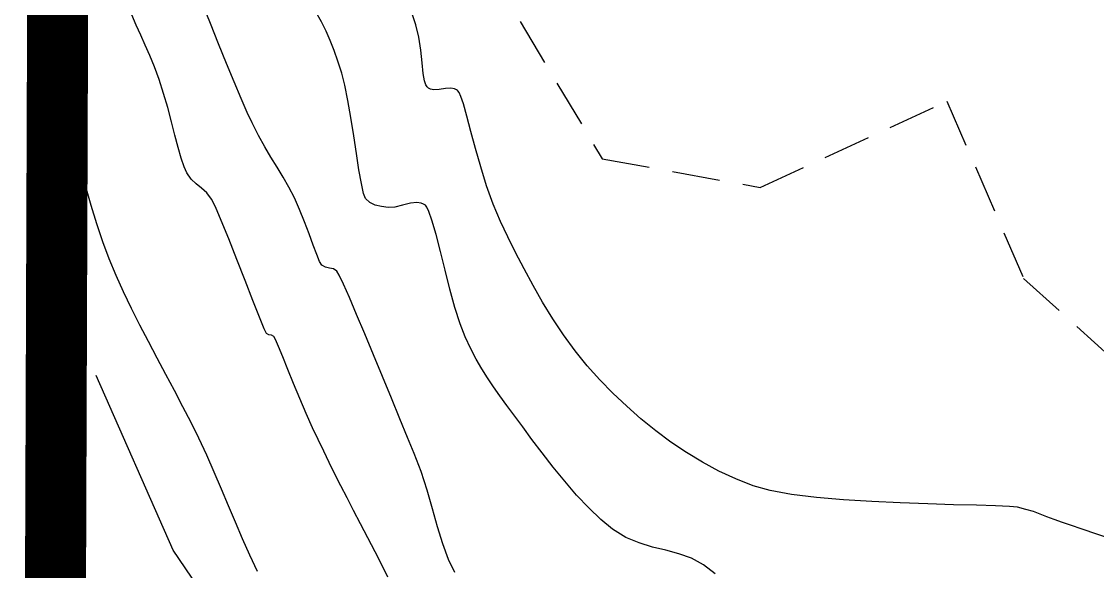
# Model space of a CAD drawing. Header units: feet. Extents: x 26064 to 27719, y 16802 to 28989.
# Drawn here: x 26246.7 to 26317.2, y 17585.1 to 17621.1 of the extents above; entities that cross this region are included whole.
import ezdxf

# ---------------------------------------------------------------- set-up
doc = ezdxf.new("R2010")
doc.units = ezdxf.units.FT
doc.header["$LTSCALE"] = 50
doc.header["$MEASUREMENT"] = 0
for name, pattern in [('DASHED', [0.75, 0.5, -0.25]), ('HIDDEN', [0.375, 0.25, -0.125]), ('HIDN25', [0.0938, 0.0625, -0.0313])]:
    doc.linetypes.add(name, pattern=pattern)
for name, color, linetype in [('CONT-MJR', 160, 'HIDDEN'), ('CONT-MNR', 55, 'HIDN25'), ('DEMO-UTILITY', 1, 'Continuous')]:
    doc.layers.add(name, color=color, linetype=linetype)

msp = doc.modelspace()

# ---------------------------------------------------------------- linework, layer by layer
at = {"layer": 'CONT-MJR', "color": 7}
for p, q in [((26272.54361, 17620.86588, 635), (26272.31728, 17621.50244, 635)), ((26272.7414, 17620.04154, 635), (26272.54361, 17620.86588, 635)), ((26272.863, 17619.19192, 635), (26272.7414, 17620.04154, 635)), ((26272.94506, 17618.37794, 635), (26272.863, 17619.19192, 635)), ((26273.0242, 17617.66054, 635), (26272.94506, 17618.37794, 635)), ((26273.11004, 17617.19711, 635), (26273.0242, 17617.66054, 635)), ((26273.19986, 17616.93445, 635), (26273.11004, 17617.19711, 635)), ((26273.27625, 17616.8071, 635), (26273.19986, 17616.93445, 635)), ((26273.32028, 17616.75921, 635), (26273.27625, 17616.8071, 635)), ((26273.37802, 17616.7133, 635), (26273.32028, 17616.75921, 635)), ((26273.50674, 17616.64874, 635), (26273.37802, 17616.7133, 635)), ((26273.72732, 17616.60791, 635), (26273.50674, 17616.64874, 635)), ((26274.05706, 17616.6241, 635), (26273.72732, 17616.60791, 635)), ((26274.49281, 17616.68512, 635), (26274.05706, 17616.6241, 635)), ((26274.83111, 17616.70352, 635), (26274.49281, 17616.68512, 635)), ((26275.06311, 17616.66564, 635), (26274.83111, 17616.70352, 635)), ((26275.20183, 17616.60365, 635), (26275.06311, 17616.66564, 635)), ((26275.26528, 17616.55921, 635), (26275.20183, 17616.60365, 635)), ((26275.29976, 17616.52519, 635), (26275.26528, 17616.55921, 635)), ((26275.37133, 17616.41862, 635), (26275.29976, 17616.52519, 635)), ((26275.48568, 17616.1686, 635), (26275.37133, 17616.41862, 635)), ((26275.65245, 17615.68408, 635), (26275.48568, 17616.1686, 635)), ((26275.88655, 17614.87227, 635), (26275.65245, 17615.68408, 635)), ((26276.15256, 17613.87906, 635), (26275.88655, 17614.87227, 635)), ((26276.45417, 17612.75551, 635), (26276.15256, 17613.87906, 635)), ((26276.79507, 17611.55268, 635), (26276.45417, 17612.75551, 635)), ((26277.17893, 17610.32165, 635), (26276.79507, 17611.55268, 635)), ((26277.60944, 17609.11347, 635), (26277.17893, 17610.32165, 635)), ((26278.09028, 17607.97921, 635), (26277.60944, 17609.11347, 635)), ((26278.5654, 17606.98148, 635), (26278.09028, 17607.97921, 635)), ((26279.07806, 17605.94121, 635), (26278.5654, 17606.98148, 635)), ((26279.62876, 17604.87108, 635), (26279.07806, 17605.94121, 635)), ((26280.218, 17603.78378, 635), (26279.62876, 17604.87108, 635)), ((26280.84626, 17602.69198, 635), (26280.218, 17603.78378, 635)), ((26256.64535, 17586.45894, 640), (26249.28495, 17603.14711, 640)), ((26281.51405, 17601.60836, 635), (26280.84626, 17602.69198, 635)), ((26282.22185, 17600.54559, 635), (26281.51405, 17601.60836, 635)), ((26282.97016, 17599.51636, 635), (26282.22185, 17600.54559, 635)), ((26283.75947, 17598.53334, 635), (26282.97016, 17599.51636, 635)), ((26284.59028, 17597.60921, 635), (26283.75947, 17598.53334, 635)), ((26285.45856, 17596.73039, 635), (26284.59028, 17597.60921, 635)), ((26286.35941, 17595.87839, 635), (26285.45856, 17596.73039, 635)), ((26287.29201, 17595.05855, 635), (26286.35941, 17595.87839, 635)), ((26288.25553, 17594.27623, 635), (26287.29201, 17595.05855, 635)), ((26289.24917, 17593.53676, 635), (26288.25553, 17594.27623, 635)), ((26290.27209, 17592.84548, 635), (26289.24917, 17593.53676, 635)), ((26291.32348, 17592.20775, 635), (26290.27209, 17592.84548, 635)), ((26292.40253, 17591.6289, 635), (26291.32348, 17592.20775, 635)), ((26293.5084, 17591.11427, 635), (26292.40253, 17591.6289, 635)), ((26294.64028, 17590.66921, 635), (26293.5084, 17591.11427, 635)), ((26295.7594, 17590.36018, 635), (26294.64028, 17590.66921, 635)), ((26297.1638, 17590.10923, 635), (26295.7594, 17590.36018, 635)), ((26298.78557, 17589.90939, 635), (26297.1638, 17590.10923, 635)), ((26300.55683, 17589.75369, 635), (26298.78557, 17589.90939, 635)), ((26302.40967, 17589.63513, 635), (26300.55683, 17589.75369, 635)), ((26304.27619, 17589.54675, 635), (26302.40967, 17589.63513, 635)), ((26306.08849, 17589.48156, 635), (26304.27619, 17589.54675, 635)), ((26307.77868, 17589.43258, 635), (26306.08849, 17589.48156, 635)), ((26309.27885, 17589.39284, 635), (26307.77868, 17589.43258, 635)), ((26310.52111, 17589.35535, 635), (26309.27885, 17589.39284, 635)), ((26311.43755, 17589.31314, 635), (26310.52111, 17589.35535, 635)), ((26311.96028, 17589.25921, 635), (26311.43755, 17589.31314, 635)), ((26312.51859, 17589.12718, 635), (26311.96028, 17589.25921, 635)), ((26313.00401, 17588.9803, 635), (26312.51859, 17589.12718, 635)), ((26313.45172, 17588.81982, 635), (26313.00401, 17588.9803, 635)), ((26313.89689, 17588.64699, 635), (26313.45172, 17588.81982, 635)), ((26314.37468, 17588.46304, 635), (26313.89689, 17588.64699, 635)), ((26314.92028, 17588.26921, 635), (26314.37468, 17588.46304, 635)), ((26315.42805, 17588.09868, 635), (26314.92028, 17588.26921, 635)), ((26316.20026, 17587.8391, 635), (26315.42805, 17588.09868, 635)), ((26317.17441, 17587.51149, 635), (26316.20026, 17587.8391, 635)), ((26318.28804, 17587.13688, 635), (26317.17441, 17587.51149, 635)), ((26263.15642, 17576.84205, 640), (26256.64535, 17586.45894, 640))]:
    msp.add_line(p, q, dxfattribs=at)
at = {"layer": 'CONT-MNR', "color": 7}
for p, q in [((26271.83316, 17647.72094, 634), (26279.36572, 17621.0667, 634)), ((26254.22219, 17620.8333, 638), (26253.9378, 17621.51779, 638)), ((26266.93302, 17619.82616, 636), (26266.66096, 17620.44432, 636)), ((26279.36572, 17621.0667, 634), (26284.74805, 17612.09028, 634)), ((26267.18393, 17619.18003, 636), (26266.93302, 17619.82616, 636)), ((26255.10566, 17618.84867, 638), (26254.80659, 17619.52948, 638)), ((26255.40871, 17618.10762, 638), (26255.10566, 17618.84867, 638)), ((26267.68293, 17617.68824, 636), (26267.42884, 17618.47702, 636)), ((26249.10469, 17616.92606, 639), (26248.82813, 17617.74236, 639)), ((26255.71526, 17617.27558, 638), (26255.40871, 17618.10762, 638)), ((26249.38519, 17615.99362, 639), (26249.10469, 17616.92606, 639)), ((26261.09566, 17616.02516, 637), (26260.63358, 17617.11486, 637)), ((26268.08599, 17615.90957, 636), (26267.88652, 17616.90372, 636)), ((26249.67183, 17614.96417, 639), (26249.38519, 17615.99362, 639)), ((26268.27979, 17614.78192, 636), (26268.08599, 17615.90957, 636)), ((26295.10499, 17610.20878, 634), (26307.34498, 17615.85328, 634)), ((26307.34498, 17615.85328, 634), (26312.36656, 17604.25084, 634)), ((26256.52797, 17614.51414, 638), (26256.28016, 17615.43524, 638)), ((26256.75618, 17613.63479, 638), (26256.52797, 17614.51414, 638)), ((26262.2239, 17613.60943, 637), (26261.80811, 17614.42927, 637)), ((26268.46637, 17613.59687, 636), (26268.27979, 17614.78192, 636)), ((26256.96741, 17612.82898, 638), (26256.75618, 17613.63479, 638)), ((26284.74805, 17612.09028, 634), (26295.10499, 17610.20878, 634)), ((26268.96714, 17610.45857, 636), (26268.8116, 17611.35908, 636)), ((26258.15062, 17610.44389, 638), (26257.82227, 17610.75968, 638)), ((26264.21552, 17610.22704, 637), (26263.83754, 17610.88873, 637)), ((26251.27355, 17609.03148, 639), (26250.92344, 17610.25896, 639)), ((26258.49297, 17610.16105, 638), (26258.15062, 17610.44389, 638)), ((26264.57811, 17609.52427, 637), (26264.21552, 17610.22704, 637)), ((26259.15026, 17609.44558, 638), (26258.83196, 17609.849, 638)), ((26264.9231, 17608.7575, 637), (26264.57811, 17609.52427, 637)), ((26269.53305, 17609.21591, 636), (26269.23626, 17609.47491, 636)), ((26269.88406, 17609.05824, 636), (26269.53305, 17609.21591, 636)), ((26273.04932, 17609.12053, 636), (26272.88144, 17609.18244, 636)), ((26259.79077, 17608.03461, 638), (26259.40154, 17608.94197, 638)), ((26271.15298, 17608.919, 636), (26270.72626, 17608.89491, 636)), ((26271.65871, 17609.04061, 636), (26271.15298, 17608.919, 636)), ((26273.12626, 17609.07491, 636), (26273.04932, 17609.12053, 636)), ((26273.16819, 17609.03845, 636), (26273.12626, 17609.07491, 636)), ((26273.39455, 17608.62891, 636), (26273.25546, 17608.91823, 636)), ((26265.54423, 17607.16178, 637), (26265.24676, 17607.95333, 637)), ((26274.153, 17606.01725, 636), (26273.86388, 17607.13267, 636)), ((26260.81004, 17605.49744, 638), (26260.2747, 17606.84571, 638)), ((26266.23077, 17605.36328, 637), (26266.0411, 17605.81672, 637)), ((26252.89734, 17604.44852, 639), (26252.44813, 17605.53236, 639)), ((26266.87045, 17604.92885, 637), (26266.60807, 17604.98484, 637)), ((26312.36656, 17604.25084, 634), (26322.09595, 17595.47064, 634)), ((26262.29189, 17601.71834, 638), (26261.86191, 17602.81157, 638)), ((26268.65307, 17601.89195, 637), (26268.18218, 17602.99404, 637)), ((26275.43584, 17601.28357, 636), (26275.10292, 17602.35268, 636)), ((26262.60021, 17600.95451, 638), (26262.29189, 17601.71834, 638)), ((26262.74359, 17600.64225, 638), (26262.60021, 17600.95451, 638)), ((26263.24026, 17600.44891, 638), (26263.07991, 17600.52928, 638)), ((26276.49992, 17598.95509, 636), (26276.14048, 17599.64438, 636)), ((26270.35007, 17597.82615, 637), (26269.75946, 17599.25051, 637)), ((26264.53175, 17597.36051, 638), (26264.1522, 17598.29117, 638)), ((26277.23017, 17597.73558, 636), (26276.85975, 17598.32713, 636)), ((26257.81296, 17594.80926, 639), (26257.27951, 17595.84954, 639)), ((26265.35946, 17595.39765, 638), (26264.93956, 17596.37848, 638)), ((26265.77526, 17594.47058, 638), (26265.35946, 17595.39765, 638)), ((26272.00216, 17593.82842, 637), (26271.49387, 17595.05761, 637)), ((26266.13692, 17593.69721, 638), (26265.77526, 17594.47058, 638)), ((26258.83762, 17592.6654, 639), (26258.31813, 17593.78236, 639)), ((26280.81774, 17592.81851, 636), (26280.15052, 17593.70413, 636)), ((26281.53598, 17591.89515, 636), (26280.81774, 17592.81851, 636)), ((26282.2922, 17590.96582, 636), (26281.53598, 17591.89515, 636)), ((26268.0348, 17589.87191, 638), (26267.62893, 17590.66425, 638)), ((26273.62883, 17589.16199, 637), (26273.27386, 17590.38169, 637)), ((26260.71268, 17588.27962, 639), (26260.25573, 17589.36509, 639)), ((26273.96813, 17587.97636, 637), (26273.62883, 17589.16199, 637)), ((26269.40026, 17587.25558, 638), (26268.91616, 17588.17742, 638)), ((26274.31141, 17586.86079, 637), (26273.96813, 17587.97636, 637)), ((26261.6588, 17586.12669, 639), (26261.17727, 17587.20038, 639)), ((26287.18033, 17586.92252, 636), (26286.30468, 17587.29177, 636)), ((26290.59935, 17585.92236, 636), (26289.77272, 17586.21708, 636)), ((26291.39424, 17585.501, 636), (26290.59935, 17585.92236, 636)), ((26292.1496, 17584.89491, 636), (26291.39424, 17585.501, 636))]:
    msp.add_line(p, q, dxfattribs=at)
at = {"layer": 'CONT-MNR', "color": 7, "extrusion": (0.93036, 0.366648, 0)}
msp.add_line((26259.07437, 17620.93778, 637), (26258.56656, 17622.22635, 637), dxfattribs=at)
at = {"layer": 'CONT-MNR', "color": 7, "extrusion": (0.87453, 0.484972, 0)}
msp.add_line((26266.35259, 17621.0634, 636), (26265.99275, 17621.7123, 636), dxfattribs=at)
at = {"layer": 'CONT-MNR', "color": 7, "extrusion": (0.913947, 0.405835, 0)}
msp.add_line((26254.51194, 17620.18078, 638), (26254.22219, 17620.8333, 638), dxfattribs=at)
at = {"layer": 'CONT-MNR', "color": 7, "extrusion": (0.928114, 0.372296, 0)}
msp.add_line((26259.60207, 17619.62227, 637), (26259.07437, 17620.93778, 637), dxfattribs=at)
at = {"layer": 'CONT-MNR', "color": 7, "extrusion": (0.895103, 0.44586, 0)}
msp.add_line((26266.66096, 17620.44432, 636), (26266.35259, 17621.0634, 636), dxfattribs=at)
at = {"layer": 'CONT-MNR', "color": 7, "extrusion": (0.911103, 0.412179, 0)}
msp.add_line((26254.80659, 17619.52948, 638), (26254.51194, 17620.18078, 638), dxfattribs=at)
at = {"layer": 'CONT-MNR', "color": 7, "extrusion": (0.925944, 0.37766, 0)}
msp.add_line((26260.12876, 17618.33093, 637), (26259.60207, 17619.62227, 637), dxfattribs=at)
at = {"layer": 'CONT-MNR', "color": 7, "extrusion": (0.944334, 0.328989, 0)}
msp.add_line((26267.42884, 17618.47702, 636), (26267.18393, 17619.18003, 636), dxfattribs=at)
at = {"layer": 'CONT-MNR', "color": 7, "extrusion": (0.931401, 0.363995, 0)}
msp.add_line((26248.82813, 17617.74236, 639), (26248.45008, 17618.70973, 639), dxfattribs=at)
at = {"layer": 'CONT-MNR', "color": 7, "extrusion": (0.923581, 0.383403, 0)}
msp.add_line((26260.63358, 17617.11486, 637), (26260.12876, 17618.33093, 637), dxfattribs=at)
at = {"layer": 'CONT-MNR', "color": 7, "extrusion": (0.96794, 0.251183, 0)}
msp.add_line((26267.88652, 17616.90372, 636), (26267.68293, 17617.68824, 636), dxfattribs=at)
at = {"layer": 'CONT-MNR', "color": 7, "extrusion": (0.951233, 0.308472, 0)}
msp.add_line((26256.01012, 17616.36631, 638), (26255.71526, 17617.27558, 638), dxfattribs=at)
at = {"layer": 'CONT-MNR', "color": 7, "extrusion": (0.960423, 0.278545, 0)}
msp.add_line((26256.28016, 17615.43524, 638), (26256.01012, 17616.36631, 638), dxfattribs=at)
at = {"layer": 'CONT-MNR', "color": 7, "extrusion": (0.91639, 0.400286, 0)}
msp.add_line((26261.49413, 17615.11293, 637), (26261.09566, 17616.02516, 637), dxfattribs=at)
at = {"layer": 'CONT-MNR', "color": 7, "extrusion": (0.966307, 0.257394, 0)}
msp.add_line((26249.96679, 17613.85684, 639), (26249.67183, 17614.96417, 639), dxfattribs=at)
at = {"layer": 'CONT-MNR', "color": 7, "extrusion": (0.908742, 0.417358, 0)}
msp.add_line((26261.80811, 17614.42927, 637), (26261.49413, 17615.11293, 637), dxfattribs=at)
at = {"layer": 'CONT-MNR', "color": 7, "extrusion": (0.967359, 0.25341, 0)}
msp.add_line((26250.27225, 17612.69078, 639), (26249.96679, 17613.85684, 639), dxfattribs=at)
at = {"layer": 'CONT-MNR', "color": 7, "extrusion": (0.872911, 0.487879, 0)}
msp.add_line((26262.63735, 17612.8697, 637), (26262.2239, 17613.60943, 637), dxfattribs=at)
at = {"layer": 'CONT-MNR', "color": 7, "extrusion": (0.98858, 0.150694, 0)}
msp.add_line((26268.64416, 17612.43055, 636), (26268.46637, 17613.59687, 636), dxfattribs=at)
at = {"layer": 'CONT-MNR', "color": 7, "extrusion": (0.966902, 0.25515, 0)}
msp.add_line((26250.59041, 17611.4851, 639), (26250.27225, 17612.69078, 639), dxfattribs=at)
at = {"layer": 'CONT-MNR', "color": 7, "extrusion": (0.962712, 0.27053, 0)}
msp.add_line((26257.16425, 17612.12849, 638), (26256.96741, 17612.82898, 638), dxfattribs=at)
at = {"layer": 'CONT-MNR', "color": 7, "extrusion": (0.858505, 0.512806, 0)}
msp.add_line((26263.04584, 17612.18583, 637), (26262.63735, 17612.8697, 637), dxfattribs=at)
at = {"layer": 'CONT-MNR', "color": 7, "extrusion": (0.950049, 0.3121, 0)}
msp.add_line((26257.34933, 17611.5651, 638), (26257.16425, 17612.12849, 638), dxfattribs=at)
at = {"layer": 'CONT-MNR', "color": 7, "extrusion": (0.85192, 0.523672, 0)}
msp.add_line((26263.44678, 17611.53358, 637), (26263.04584, 17612.18583, 637), dxfattribs=at)
at = {"layer": 'CONT-MNR', "color": 7, "extrusion": (0.988009, 0.154399, 0)}
msp.add_line((26268.8116, 17611.35908, 636), (26268.64416, 17612.43055, 636), dxfattribs=at)
at = {"layer": 'CONT-MNR', "color": 7, "extrusion": (0.965036, 0.262117, 0)}
msp.add_line((26250.92344, 17610.25896, 639), (26250.59041, 17611.4851, 639), dxfattribs=at)
at = {"layer": 'CONT-MNR', "color": 7, "extrusion": (0.913305, 0.407276, 0)}
msp.add_line((26257.52526, 17611.17058, 638), (26257.34933, 17611.5651, 638), dxfattribs=at)
at = {"layer": 'CONT-MNR', "color": 7, "extrusion": (0.855231, 0.518247, 0)}
msp.add_line((26263.83754, 17610.88873, 637), (26263.44678, 17611.53358, 637), dxfattribs=at)
at = {"layer": 'CONT-MNR', "color": 7, "extrusion": (0.810444, 0.585816, 0)}
msp.add_line((26257.82227, 17610.75968, 638), (26257.52526, 17611.17058, 638), dxfattribs=at)
at = {"layer": 'CONT-MNR', "color": 7, "extrusion": (-0.677263, -0.735741, 0)}
msp.add_line((26258.83196, 17609.849, 638), (26258.49297, 17610.16105, 638), dxfattribs=at)
at = {"layer": 'CONT-MNR', "color": 7, "extrusion": (0.977169, 0.212464, 0)}
msp.add_line((26269.10921, 17609.80514, 636), (26268.96714, 17610.45857, 636), dxfattribs=at)
at = {"layer": 'CONT-MNR', "color": 7, "extrusion": (0.894804, 0.446459, 0)}
msp.add_line((26259.40154, 17608.94197, 638), (26259.15026, 17609.44558, 638), dxfattribs=at)
at = {"layer": 'CONT-MNR', "color": 7, "extrusion": (0.933307, 0.359079, 0)}
msp.add_line((26269.23626, 17609.47491, 636), (26269.10921, 17609.80514, 636), dxfattribs=at)
at = {"layer": 'CONT-MNR', "color": 7, "extrusion": (0.233029, -0.97247, 0)}
msp.add_line((26272.19108, 17609.16818, 636), (26271.65871, 17609.04061, 636), dxfattribs=at)
at = {"layer": 'CONT-MNR', "color": 7, "extrusion": (0.108672, -0.994078, 0)}
msp.add_line((26272.60097, 17609.21299, 636), (26272.19108, 17609.16818, 636), dxfattribs=at)
at = {"layer": 'CONT-MNR', "color": 7, "extrusion": (-0.1083, -0.994118, 0)}
msp.add_line((26272.88144, 17609.18244, 636), (26272.60097, 17609.21299, 636), dxfattribs=at)
at = {"layer": 'CONT-MNR', "color": 7, "extrusion": (0.956411, 0.292025, 0)}
msp.add_line((26251.64291, 17607.8218, 639), (26251.27355, 17609.03148, 639), dxfattribs=at)
at = {"layer": 'CONT-MNR', "color": 7, "extrusion": (0.927682, 0.37337, 0)}
msp.add_line((26265.24676, 17607.95333, 637), (26264.9231, 17608.7575, 637), dxfattribs=at)
at = {"layer": 'CONT-MNR', "color": 7, "extrusion": (-0.229747, -0.97325, 0)}
msp.add_line((26270.28367, 17608.96391, 636), (26269.88406, 17609.05824, 636), dxfattribs=at)
at = {"layer": 'CONT-MNR', "color": 7, "extrusion": (-0.154032, -0.988066, 0)}
msp.add_line((26270.72626, 17608.89491, 636), (26270.28367, 17608.96391, 636), dxfattribs=at)
at = {"layer": 'CONT-MNR', "color": 7, "extrusion": (0.809249, 0.587466, 0)}
msp.add_line((26273.25546, 17608.91823, 636), (26273.16819, 17609.03845, 636), dxfattribs=at)
at = {"layer": 'CONT-MNR', "color": 7, "extrusion": (0.942554, 0.334055, 0)}
msp.add_line((26273.59413, 17608.06579, 636), (26273.39455, 17608.62891, 636), dxfattribs=at)
at = {"layer": 'CONT-MNR', "color": 7, "extrusion": (0.948712, 0.316141, 0)}
msp.add_line((26252.03371, 17606.64904, 639), (26251.64291, 17607.8218, 639), dxfattribs=at)
at = {"layer": 'CONT-MNR', "color": 7, "extrusion": (0.926213, 0.377002, 0)}
msp.add_line((26260.2747, 17606.84571, 638), (26259.79077, 17608.03461, 638), dxfattribs=at)
at = {"layer": 'CONT-MNR', "color": 7, "extrusion": (0.960665, 0.27771, 0)}
msp.add_line((26273.86388, 17607.13267, 636), (26273.59413, 17608.06579, 636), dxfattribs=at)
at = {"layer": 'CONT-MNR', "color": 7, "extrusion": (0.939231, 0.343285, 0)}
msp.add_line((26265.81063, 17606.4329, 637), (26265.54423, 17607.16178, 637), dxfattribs=at)
at = {"layer": 'CONT-MNR', "color": 7, "extrusion": (0.937519, 0.347933, 0)}
msp.add_line((26252.44813, 17605.53236, 639), (26252.03371, 17606.64904, 639), dxfattribs=at)
at = {"layer": 'CONT-MNR', "color": 7, "extrusion": (0.936627, 0.350328, 0)}
msp.add_line((26266.0411, 17605.81672, 637), (26265.81063, 17606.4329, 637), dxfattribs=at)
at = {"layer": 'CONT-MNR', "color": 7, "extrusion": (0.970126, 0.242601, 0)}
msp.add_line((26274.45813, 17604.79707, 636), (26274.153, 17606.01725, 636), dxfattribs=at)
at = {"layer": 'CONT-MNR', "color": 7, "extrusion": (0.930931, 0.365195, 0)}
msp.add_line((26261.35354, 17604.112, 638), (26260.81004, 17605.49744, 638), dxfattribs=at)
at = {"layer": 'CONT-MNR', "color": 7, "extrusion": (0.858122, 0.513446, 0)}
msp.add_line((26266.37478, 17605.1226, 637), (26266.23077, 17605.36328, 637), dxfattribs=at)
at = {"layer": 'CONT-MNR', "color": 7, "extrusion": (0.508467, 0.861081, 0)}
msp.add_line((26266.60807, 17604.98484, 637), (26266.37478, 17605.1226, 637), dxfattribs=at)
at = {"layer": 'CONT-MNR', "color": 7, "extrusion": (-0.207579, -0.978218, 0)}
msp.add_line((26267.13333, 17604.87307, 637), (26266.87045, 17604.92885, 637), dxfattribs=at)
at = {"layer": 'CONT-MNR', "color": 7, "extrusion": (0.911907, 0.410398, 0)}
msp.add_line((26253.38601, 17603.36268, 639), (26252.89734, 17604.44852, 639), dxfattribs=at)
at = {"layer": 'CONT-MNR', "color": 7, "extrusion": (-0.504359, -0.863494, 0)}
msp.add_line((26267.36811, 17604.73593, 637), (26267.13333, 17604.87307, 637), dxfattribs=at)
at = {"layer": 'CONT-MNR', "color": 7, "extrusion": (0.869396, 0.494116, 0)}
msp.add_line((26267.51725, 17604.47353, 637), (26267.36811, 17604.73593, 637), dxfattribs=at)
at = {"layer": 'CONT-MNR', "color": 7, "extrusion": (0.906801, 0.42156, 0)}
msp.add_line((26267.79609, 17603.87374, 637), (26267.51725, 17604.47353, 637), dxfattribs=at)
at = {"layer": 'CONT-MNR', "color": 7, "extrusion": (0.969051, 0.246862, 0)}
msp.add_line((26274.7759, 17603.5497, 636), (26274.45813, 17604.79707, 636), dxfattribs=at)
at = {"layer": 'CONT-MNR', "color": 7, "extrusion": (0.931362, 0.364095, 0)}
msp.add_line((26261.86191, 17602.81157, 638), (26261.35354, 17604.112, 638), dxfattribs=at)
at = {"layer": 'CONT-MNR', "color": 7, "extrusion": (0.915689, 0.401887, 0)}
msp.add_line((26268.18218, 17602.99404, 637), (26267.79609, 17603.87374, 637), dxfattribs=at)
at = {"layer": 'CONT-MNR', "color": 7, "extrusion": (0.964648, 0.263541, 0)}
msp.add_line((26275.10292, 17602.35268, 636), (26274.7759, 17603.5497, 636), dxfattribs=at)
at = {"layer": 'CONT-MNR', "color": 7, "extrusion": (0.901758, 0.432241, 0)}
msp.add_line((26253.90662, 17602.27657, 639), (26253.38601, 17603.36268, 639), dxfattribs=at)
at = {"layer": 'CONT-MNR', "color": 7, "extrusion": (0.893544, 0.448975, 0)}
msp.add_line((26254.45164, 17601.19187, 639), (26253.90662, 17602.27657, 639), dxfattribs=at)
at = {"layer": 'CONT-MNR', "color": 7, "extrusion": (0.921696, 0.387914, 0)}
msp.add_line((26269.18631, 17600.62494, 637), (26268.65307, 17601.89195, 637), dxfattribs=at)
at = {"layer": 'CONT-MNR', "color": 7, "extrusion": (0.887387, 0.461026, 0)}
msp.add_line((26255.01355, 17600.11031, 639), (26254.45164, 17601.19187, 639), dxfattribs=at)
at = {"layer": 'CONT-MNR', "color": 7, "extrusion": (0.932165, 0.362035, 0)}
msp.add_line((26275.77126, 17600.41991, 636), (26275.43584, 17601.28357, 636), dxfattribs=at)
at = {"layer": 'CONT-MNR', "color": 7, "extrusion": (0.883368, 0.46868, 0)}
msp.add_line((26255.58482, 17599.03359, 639), (26255.01355, 17600.11031, 639), dxfattribs=at)
at = {"layer": 'CONT-MNR', "color": 7, "extrusion": (-0.451714, -0.892163, 0)}
msp.add_line((26262.90306, 17600.56151, 638), (26262.74359, 17600.64225, 638), dxfattribs=at)
at = {"layer": 'CONT-MNR', "color": 7, "extrusion": (-0.179255, -0.983803, 0)}
msp.add_line((26263.07991, 17600.52928, 638), (26262.90306, 17600.56151, 638), dxfattribs=at)
at = {"layer": 'CONT-MNR', "color": 7, "extrusion": (0.885563, 0.464519, 0)}
msp.add_line((26263.34495, 17600.24934, 638), (26263.24026, 17600.44891, 638), dxfattribs=at)
at = {"layer": 'CONT-MNR', "color": 7, "extrusion": (0.919131, 0.393952, 0)}
msp.add_line((26263.54262, 17599.78815, 638), (26263.34495, 17600.24934, 638), dxfattribs=at)
at = {"layer": 'CONT-MNR', "color": 7, "extrusion": (0.922964, 0.384886, 0)}
msp.add_line((26269.75946, 17599.25051, 637), (26269.18631, 17600.62494, 637), dxfattribs=at)
at = {"layer": 'CONT-MNR', "color": 7, "extrusion": (0.902897, 0.429857, 0)}
msp.add_line((26276.14048, 17599.64438, 636), (26275.77126, 17600.41991, 636), dxfattribs=at)
at = {"layer": 'CONT-MNR', "color": 7, "extrusion": (0.925408, 0.378972, 0)}
msp.add_line((26263.8171, 17599.1179, 638), (26263.54262, 17599.78815, 638), dxfattribs=at)
at = {"layer": 'CONT-MNR', "color": 7, "extrusion": (0.881551, 0.472088, 0)}
msp.add_line((26256.15792, 17597.96341, 639), (26255.58482, 17599.03359, 639), dxfattribs=at)
at = {"layer": 'CONT-MNR', "color": 7, "extrusion": (0.926763, 0.375648, 0)}
msp.add_line((26264.1522, 17598.29117, 638), (26263.8171, 17599.1179, 638), dxfattribs=at)
at = {"layer": 'CONT-MNR', "color": 7, "extrusion": (0.867647, 0.49718, 0)}
msp.add_line((26276.85975, 17598.32713, 636), (26276.49992, 17598.95509, 636), dxfattribs=at)
at = {"layer": 'CONT-MNR', "color": 7, "extrusion": (0.88199, 0.471268, 0)}
msp.add_line((26256.72532, 17596.9015, 639), (26256.15792, 17597.96341, 639), dxfattribs=at)
at = {"layer": 'CONT-MNR', "color": 7, "extrusion": (0.923532, 0.383521, 0)}
msp.add_line((26264.93956, 17596.37848, 638), (26264.53175, 17597.36051, 638), dxfattribs=at)
at = {"layer": 'CONT-MNR', "color": 7, "extrusion": (0.924165, 0.381994, 0)}
msp.add_line((26270.93569, 17596.40935, 637), (26270.35007, 17597.82615, 637), dxfattribs=at)
at = {"layer": 'CONT-MNR', "color": 7, "extrusion": (0.829099, 0.559102, 0)}
msp.add_line((26277.62134, 17597.1555, 636), (26277.23017, 17597.73558, 636), dxfattribs=at)
at = {"layer": 'CONT-MNR', "color": 7, "extrusion": (0.884735, 0.466095, 0)}
msp.add_line((26257.27951, 17595.84954, 639), (26256.72532, 17596.9015, 639), dxfattribs=at)
at = {"layer": 'CONT-MNR', "color": 7, "extrusion": (0.814917, 0.579578, 0)}
msp.add_line((26278.04346, 17596.56197, 636), (26277.62134, 17597.1555, 636), dxfattribs=at)
at = {"layer": 'CONT-MNR', "color": 7, "extrusion": (0.806489, 0.591248, 0)}
msp.add_line((26278.50671, 17595.93009, 636), (26278.04346, 17596.56197, 636), dxfattribs=at)
at = {"layer": 'CONT-MNR', "color": 7, "extrusion": (0.924297, 0.381673, 0)}
msp.add_line((26271.49387, 17595.05761, 637), (26270.93569, 17596.40935, 637), dxfattribs=at)
at = {"layer": 'CONT-MNR', "color": 7, "extrusion": (0.803774, 0.594935, 0)}
msp.add_line((26279.02126, 17595.23491, 636), (26278.50671, 17595.93009, 636), dxfattribs=at)
at = {"layer": 'CONT-MNR', "color": 7, "extrusion": (0.805351, 0.592799, 0)}
msp.add_line((26279.54735, 17594.52019, 636), (26279.02126, 17595.23491, 636), dxfattribs=at)
at = {"layer": 'CONT-MNR', "color": 7, "extrusion": (0.897301, 0.441419, 0)}
msp.add_line((26258.31813, 17593.78236, 639), (26257.81296, 17594.80926, 639), dxfattribs=at)
at = {"layer": 'CONT-MNR', "color": 7, "extrusion": (0.80418, 0.594386, 0)}
msp.add_line((26280.15052, 17593.70413, 636), (26279.54735, 17594.52019, 636), dxfattribs=at)
at = {"layer": 'CONT-MNR', "color": 7, "extrusion": (0.90231, 0.431088, 0)}
msp.add_line((26266.49882, 17592.93974, 638), (26266.13692, 17593.69721, 638), dxfattribs=at)
at = {"layer": 'CONT-MNR', "color": 7, "extrusion": (0.923449, 0.38372, 0)}
msp.add_line((26272.43811, 17592.77927, 637), (26272.00216, 17593.82842, 637), dxfattribs=at)
at = {"layer": 'CONT-MNR', "color": 7, "extrusion": (0.898826, 0.438305, 0)}
msp.add_line((26266.86524, 17592.18832, 638), (26266.49882, 17592.93974, 638), dxfattribs=at)
at = {"layer": 'CONT-MNR', "color": 7, "extrusion": (0.914605, 0.404349, 0)}
msp.add_line((26259.32751, 17591.55732, 639), (26258.83762, 17592.6654, 639), dxfattribs=at)
at = {"layer": 'CONT-MNR', "color": 7, "extrusion": (0.935555, 0.353182, 0)}
msp.add_line((26272.88351, 17591.59945, 637), (26272.43811, 17592.77927, 637), dxfattribs=at)
at = {"layer": 'CONT-MNR', "color": 7, "extrusion": (0.919682, 0.392663, 0)}
msp.add_line((26259.79711, 17590.45743, 639), (26259.32751, 17591.55732, 639), dxfattribs=at)
at = {"layer": 'CONT-MNR', "color": 7, "extrusion": (0.895535, 0.444992, 0)}
msp.add_line((26267.24051, 17591.4331, 638), (26266.86524, 17592.18832, 638), dxfattribs=at)
at = {"layer": 'CONT-MNR', "color": 7, "extrusion": (0.952274, 0.305246, 0)}
msp.add_line((26273.27386, 17590.38169, 637), (26272.88351, 17591.59945, 637), dxfattribs=at)
at = {"layer": 'CONT-MNR', "color": 7, "extrusion": (0.892566, 0.450916, 0)}
msp.add_line((26267.62893, 17590.66425, 638), (26267.24051, 17591.4331, 638), dxfattribs=at)
at = {"layer": 'CONT-MNR', "color": 7, "extrusion": (0.756453, 0.654048, 0)}
msp.add_line((26283.07337, 17590.06234, 636), (26282.2922, 17590.96582, 636), dxfattribs=at)
at = {"layer": 'CONT-MNR', "color": 7, "extrusion": (0.922031, 0.387117, 0)}
msp.add_line((26260.25573, 17589.36509, 639), (26259.79711, 17590.45743, 639), dxfattribs=at)
at = {"layer": 'CONT-MNR', "color": 7, "extrusion": (0.887964, 0.459912, 0)}
msp.add_line((26268.46244, 17589.04625, 638), (26268.0348, 17589.87191, 638), dxfattribs=at)
at = {"layer": 'CONT-MNR', "color": 7, "extrusion": (0.729489, 0.683992, 0)}
msp.add_line((26283.86646, 17589.2165, 636), (26283.07337, 17590.06234, 636), dxfattribs=at)
at = {"layer": 'CONT-MNR', "color": 7, "extrusion": (0.886411, 0.462898, 0)}
msp.add_line((26268.91616, 17588.17742, 638), (26268.46244, 17589.04625, 638), dxfattribs=at)
at = {"layer": 'CONT-MNR', "color": 7, "extrusion": (-0.690683, -0.723158, 0)}
msp.add_line((26284.65844, 17588.46009, 636), (26283.86646, 17589.2165, 636), dxfattribs=at)
at = {"layer": 'CONT-MNR', "color": 7, "extrusion": (0.918511, 0.395395, 0)}
msp.add_line((26261.17727, 17587.20038, 639), (26260.71268, 17588.27962, 639), dxfattribs=at)
at = {"layer": 'CONT-MNR', "color": 7, "extrusion": (-0.632506, -0.774555, 0)}
msp.add_line((26285.43626, 17587.82491, 636), (26284.65844, 17588.46009, 636), dxfattribs=at)
at = {"layer": 'CONT-MNR', "color": 7, "extrusion": (-0.523193, -0.852214, 0)}
msp.add_line((26286.30468, 17587.29177, 636), (26285.43626, 17587.82491, 636), dxfattribs=at)
at = {"layer": 'CONT-MNR', "color": 7, "extrusion": (0.888233, 0.459393, 0)}
msp.add_line((26269.87361, 17586.34036, 638), (26269.40026, 17587.25558, 638), dxfattribs=at)
at = {"layer": 'CONT-MNR', "color": 7, "extrusion": (0.939832, 0.341638, 0)}
msp.add_line((26274.67837, 17585.8513, 637), (26274.31141, 17586.86079, 637), dxfattribs=at)
at = {"layer": 'CONT-MNR', "color": 7, "extrusion": (-0.288287, -0.957544, 0)}
msp.add_line((26288.05542, 17586.65906, 636), (26287.18033, 17586.92252, 636), dxfattribs=at)
at = {"layer": 'CONT-MNR', "color": 7, "extrusion": (-0.241583, -0.97038, 0)}
msp.add_line((26288.92214, 17586.44328, 636), (26288.05542, 17586.65906, 636), dxfattribs=at)
at = {"layer": 'CONT-MNR', "color": 7, "extrusion": (0.903243, 0.42913, 0)}
msp.add_line((26262.16658, 17585.0579, 639), (26261.6588, 17586.12669, 639), dxfattribs=at)
at = {"layer": 'CONT-MNR', "color": 7, "extrusion": (0.893204, 0.449652, 0)}
msp.add_line((26270.30335, 17585.48671, 638), (26269.87361, 17586.34036, 638), dxfattribs=at)
at = {"layer": 'CONT-MNR', "color": 7, "extrusion": (0.257003, 0.966411, 0)}
msp.add_line((26289.77272, 17586.21708, 636), (26288.92214, 17586.44328, 636), dxfattribs=at)
at = {"layer": 'CONT-MNR', "color": 7, "extrusion": (0.89515, 0.445764, 0)}
msp.add_line((26270.7062, 17584.67773, 638), (26270.30335, 17585.48671, 638), dxfattribs=at)
at = {"layer": 'CONT-MNR', "color": 7, "extrusion": (0.903966, 0.427604, 0)}
msp.add_line((26275.08869, 17584.98388, 637), (26274.67837, 17585.8513, 637), dxfattribs=at)
at = {"layer": 'DEMO-UTILITY', "color": 1, "linetype": 'DASHED', "const_width": 4}
msp.add_lwpolyline([(26250.28265, 17953.19357), (26248.70065, 17522.7369), (26252.2183, 17514.03383), (26258.73259, 17512.75053), (26258.83681, 17502.75334), (26554.08333, 17501.68938), (26551.80235, 16901.98887)], dxfattribs=at)

doc.saveas('drawing.dxf')
